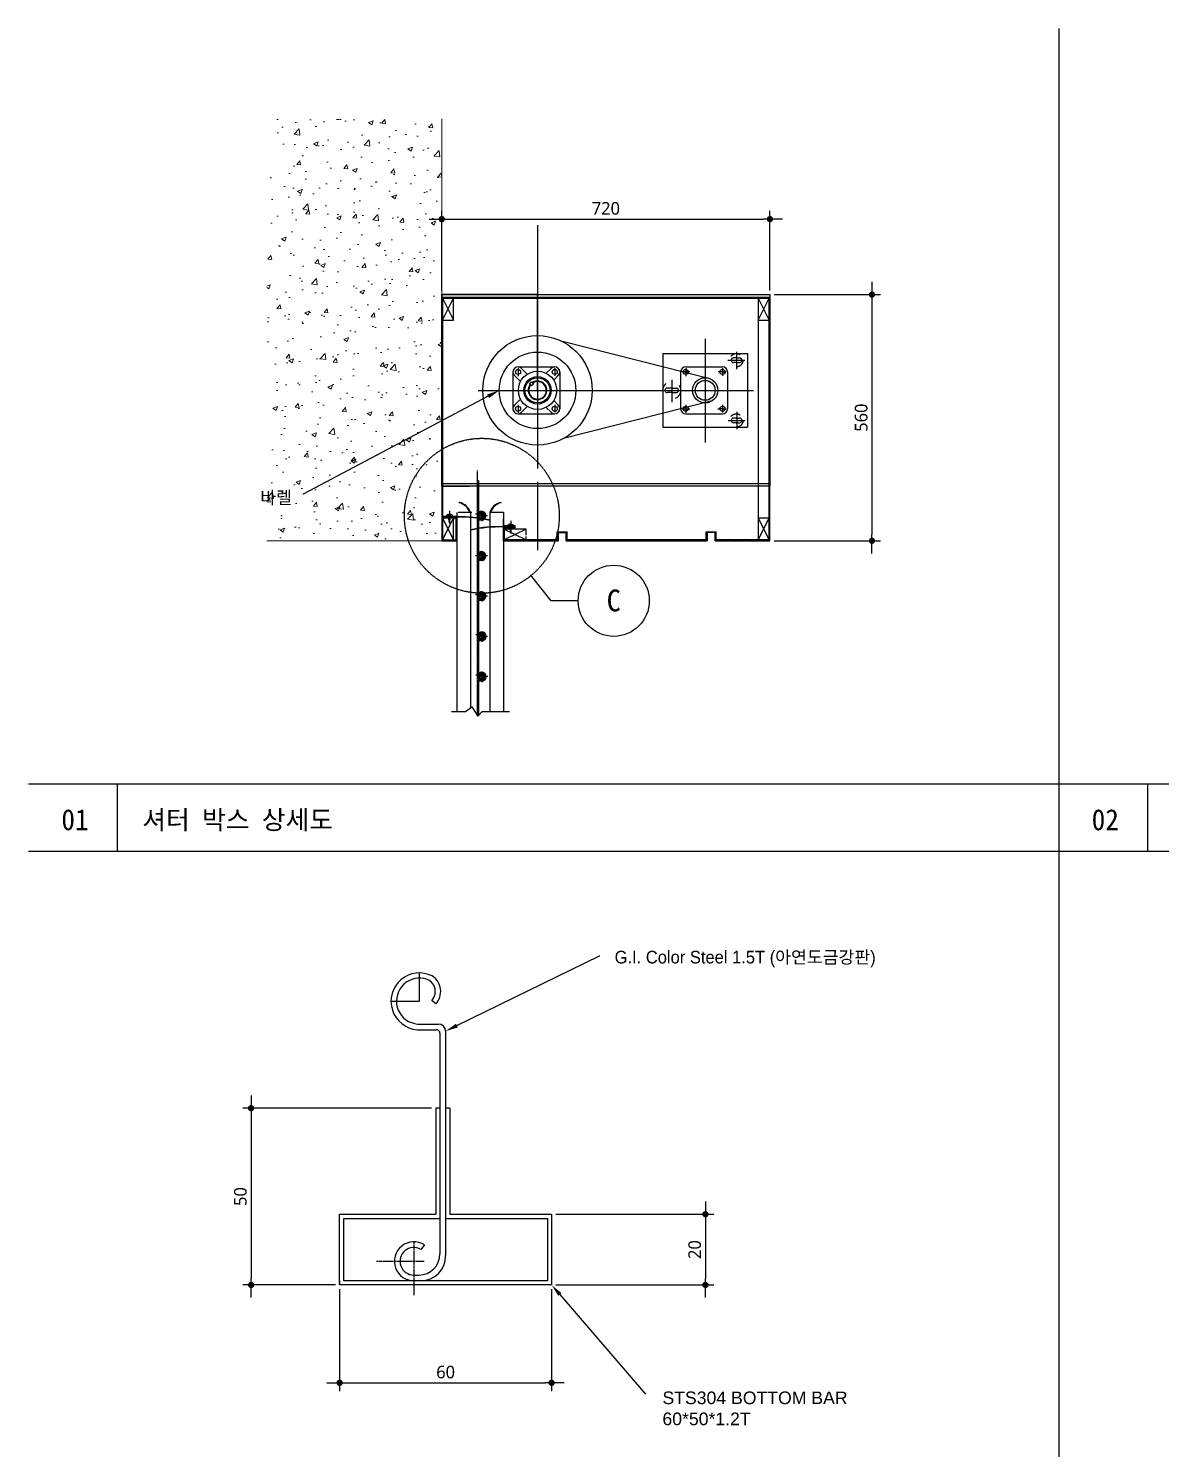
# Model space of a CAD drawing. Header units: millimetres. Extents: x -6941 to 136681, y 2065 to 58366.
# Drawn here: x 108088 to 110779, y 4213 to 7587 of the extents above; entities that cross this region are included whole.
import ezdxf
from ezdxf import colors
from ezdxf.entities.mleader import LeaderData, LeaderLine
from ezdxf.enums import TextEntityAlignment as Align
from ezdxf.math import Vec2, Vec3

# ---------------------------------------------------------------- set-up
doc = ezdxf.new("R2010")
doc.units = ezdxf.units.MM
doc.header["$LTSCALE"] = 4
doc.header["$MEASUREMENT"] = 0
for name, pattern in [('ACAD_ISO03W100', [30, 12, -18]), ('ACAD_ISO04W100', [30.5, 24, -3, 0.5, -3]), ('CENTER', [2, 1.25, -0.25, 0.25, -0.25]), ('DASHDOTX2', [2, 1, -0.5, 0, -0.5]), ('HIDDEN', [0.375, 0.25, -0.125])]:
    doc.linetypes.add(name, pattern=pattern)
doc.layers.get('0').update_dxf_attribs({"linetype": 'CONTINUOUS'})
doc.layers.get('DEFPOINTS').update_dxf_attribs({"linetype": 'CONTINUOUS'})
for name, color, linetype in [('A-DIMS', 7, 'CONTINUOUS'), ('A-MKXS-LEAD', 7, 'CONTINUOUS'), ('A-XXXX-TABL', 7, 'CONTINUOUS'), ('A-XXXX-TXT2', 3, 'CONTINUOUS'), ('CA-ANNO-TEXT', 3, 'CONTINUOUS'), ('CENTER', 1, 'CENTER'), ('COL', 2, 'CONTINUOUS')]:
    doc.layers.add(name, color=color, linetype=linetype)
for name, color, linetype, lineweight in [('A-MKXS-MAK2', 3, 'DASHDOTX2', 25), ('A-MKXS-TEXT1', 3, 'CONTINUOUS', 25), ('A-MKXS-TEXT2', 7, 'CONTINUOUS', 25), ('DJ', 7, 'CONTINUOUS', 5)]:
    doc.layers.add(name, color=color, linetype=linetype, lineweight=lineweight)
doc.styles.add('HY울릉도L', font='')
doc.styles.add('돋움', font='')
doc.styles.add('돋움체', font='')
doc.styles.add('맑은고딕', font='malgun.ttf')
doc.styles.get('HY울릉도L').set_extended_font_data('DotumChe')
doc.styles.get('돋움').set_extended_font_data('Dotum')
doc.styles.get('돋움체').set_extended_font_data('DotumChe')
doc.dimstyles.new('CDIM', dxfattribs={"dimtxt": 3, "dimasz": 1.5, "dimexe": 2, "dimexo": 1, "dimgap": 1, "dimtad": 1, "dimdec": 0, "dimrnd": 0.5, "dimzin": 0, "dimdsep": 32, "dimlunit": 6, "dimtxsty": 'HY울릉도L', "dimblk1": '_CIDOT', "dimblk2": '_CIDOT', "dimsah": 1, "dimcen": 5.5, "dimclrd": 2, "dimclre": 2, "dimclrt": 7, "dimadec": 0, "dimazin": 0, "dimtfac": 1, "dimtdec": 0, "dimtix": 1, "dimtmove": 2, "dimatfit": 1, "dimldrblk": '_CIDOT', "dimfxl": 1, "dimtolj": 1, "dimtzin": 0, "dimlwd": -1, "dimarcsym": 0})

# ---------------------------------------------------------------- blocks, each defined once
blk = doc.blocks.new('_CIDOT')
at = {"color": 0, "linetype": 'ByBlock'}
blk.add_line((2, 0), (-1, 0), dxfattribs=at)
at = {"color": 0, "linetype": 'ByBlock', "const_width": 0.5}
blk.add_lwpolyline([(-0.25, 0, 1), (0.25, 0, 1)], format="xyb", close=True, dxfattribs=at)
blk = doc.blocks.new('*D313')
at = {"layer": 'A-DIMS', "lineweight": -2, "transparency": 16777216}
for p, q in [((109860.5, 6955), (110113, 6955)), ((109860.5, 6370), (110113, 6370))]:
    blk.add_line(p, q, dxfattribs=at)
at = {"layer": 'A-DIMS', "transparency": 16777216}
blk.add_line((110093, 6940), (110093, 6385), dxfattribs=at)
at = {"layer": 'DEFPOINTS', "color": 0, "transparency": 16777216}
for p in [(109850.5, 6955), (109850.5, 6370), (110093, 6370)]:
    blk.add_point(p, dxfattribs=at)
at = {"layer": 'A-DIMS', "transparency": 16777216, "xscale": 15, "yscale": 15, "zscale": 15}
for p, rotation in [((110093, 6955), 90), ((110093, 6370), 270)]:
    blk.add_blockref('_CIDOT', p, dxfattribs=dict(at, rotation=rotation))
at = {"layer": 'A-DIMS', "color": 3, "transparency": 16777216, "insert": (110067.5, 6662.5), "char_height": 30, "attachment_point": 5, "rotation": 90, "style": '맑은고딕'}
blk.add_mtext('\\A1;560', dxfattribs=at)
blk = doc.blocks.new('*D309')
at = {"layer": 'A-DIMS', "lineweight": -2, "transparency": 16777216}
for p, q in [((109070.5, 6965), (109070.5, 7154.2)), ((109850.5, 6965), (109850.5, 7154.2))]:
    blk.add_line(p, q, dxfattribs=at)
at = {"layer": 'A-DIMS', "transparency": 16777216}
blk.add_line((109085.5, 7134.2), (109835.5, 7134.2), dxfattribs=at)
at = {"layer": 'DEFPOINTS', "color": 0, "transparency": 16777216}
for p in [(109850.5, 7134.2), (109070.5, 6955), (109850.5, 6955)]:
    blk.add_point(p, dxfattribs=at)
at = {"layer": 'A-DIMS', "transparency": 16777216, "xscale": 15, "yscale": 15, "zscale": 15, "rotation": 180}
blk.add_blockref('_CIDOT', (109070.5, 7134.2), dxfattribs=at)
at = {"layer": 'A-DIMS', "transparency": 16777216, "xscale": 15, "yscale": 15, "zscale": 15}
blk.add_blockref('_CIDOT', (109850.5, 7134.2), dxfattribs=at)
at = {"layer": 'A-DIMS', "color": 3, "transparency": 16777216, "insert": (109460.5, 7159.7), "char_height": 30, "attachment_point": 5, "style": '맑은고딕'}
blk.add_mtext('\\A1;720', dxfattribs=at)
blk = doc.blocks.new('*D310')
at = {"layer": 'A-DIMS', "lineweight": -2, "transparency": 16777216}
for p, q in [((108827.5, 4591.9), (108827.5, 4349.3)), ((109331.5, 4591.9), (109331.5, 4349.3))]:
    blk.add_line(p, q, dxfattribs=at)
at = {"layer": 'A-DIMS', "transparency": 16777216}
blk.add_line((108842.5, 4369.3), (109316.5, 4369.3), dxfattribs=at)
at = {"layer": 'DEFPOINTS', "color": 0, "transparency": 16777216}
for p in [(108827.5, 4601.9), (109331.5, 4601.9), (109331.5, 4369.3)]:
    blk.add_point(p, dxfattribs=at)
at = {"layer": 'A-DIMS', "transparency": 16777216, "xscale": 15, "yscale": 15, "zscale": 15, "rotation": 180}
blk.add_blockref('_CIDOT', (108827.5, 4369.3), dxfattribs=at)
at = {"layer": 'A-DIMS', "transparency": 16777216, "xscale": 15, "yscale": 15, "zscale": 15}
blk.add_blockref('_CIDOT', (109331.5, 4369.3), dxfattribs=at)
at = {"layer": 'A-DIMS', "color": 3, "transparency": 16777216, "insert": (109079.5, 4394.7), "char_height": 30, "attachment_point": 5, "style": '맑은고딕'}
blk.add_mtext('\\A1;60', dxfattribs=at)
blk = doc.blocks.new('*D311')
at = {"layer": 'A-DIMS', "lineweight": -2, "transparency": 16777216}
for p, q in [((109341.5, 4769.9), (109717.2, 4769.9)), ((109341.5, 4601.9), (109717.2, 4601.9))]:
    blk.add_line(p, q, dxfattribs=at)
at = {"layer": 'A-DIMS', "transparency": 16777216}
blk.add_line((109697.2, 4754.9), (109697.2, 4616.9), dxfattribs=at)
at = {"layer": 'DEFPOINTS', "color": 0, "transparency": 16777216}
for p in [(109331.5, 4769.9), (109331.5, 4601.9), (109697.2, 4601.9)]:
    blk.add_point(p, dxfattribs=at)
at = {"layer": 'A-DIMS', "transparency": 16777216, "xscale": 15, "yscale": 15, "zscale": 15}
for p, rotation in [((109697.2, 4769.9), 90), ((109697.2, 4601.9), 270)]:
    blk.add_blockref('_CIDOT', p, dxfattribs=dict(at, rotation=rotation))
at = {"layer": 'A-DIMS', "color": 3, "transparency": 16777216, "insert": (109671.7, 4685.9), "char_height": 30, "attachment_point": 5, "rotation": 90, "style": '맑은고딕'}
blk.add_mtext('\\A1;20', dxfattribs=at)
blk = doc.blocks.new('*D312')
at = {"layer": 'A-DIMS', "lineweight": -2, "transparency": 16777216}
for p, q in [((109046, 5021.9), (108597.2, 5021.9)), ((108817.5, 4601.9), (108597.2, 4601.9))]:
    blk.add_line(p, q, dxfattribs=at)
at = {"layer": 'A-DIMS', "transparency": 16777216}
blk.add_line((108617.2, 5006.9), (108617.2, 4616.9), dxfattribs=at)
at = {"layer": 'DEFPOINTS', "color": 0, "transparency": 16777216}
for p in [(109056, 5021.9), (108617.2, 4601.9), (108827.5, 4601.9)]:
    blk.add_point(p, dxfattribs=at)
at = {"layer": 'A-DIMS', "transparency": 16777216, "xscale": 15, "yscale": 15, "zscale": 15}
for p, rotation in [((108617.2, 5021.9), 90), ((108617.2, 4601.9), 270)]:
    blk.add_blockref('_CIDOT', p, dxfattribs=dict(at, rotation=rotation))
at = {"layer": 'A-DIMS', "color": 3, "transparency": 16777216, "insert": (108591.7, 4811.9), "char_height": 30, "attachment_point": 5, "rotation": 90, "style": '맑은고딕'}
blk.add_mtext('\\A1;50', dxfattribs=at)

msp = doc.modelspace()

# ---------------------------------------------------------------- hatches: boundary and pattern name
at = {"layer": 'DJ'}
h = msp.add_hatch(dxfattribs=at)
h.set_pattern_fill('AR-CONC', color=8, scale=15.6)
h.set_pattern_definition([(50, (46705.33, 21810.53), (111.89259, -9.78933), [11.7, -128.7]), (355, (46705.33, 21810.53), (-21.6452, 117.34197), [9.36, -102.96]), (100.45144, (46714.66, 21809.71), (90.24738, 107.55264), [9.94347, -109.37817]), (46.1842, (46705.33, 21841.73), (166.48965, -25.821), [17.55, -193.05]), (96.63564, (46719.21, 21839.58), (145.80726, 151.9625), [14.9152, -164.06735]), (351.18416, (46705.33, 21841.73), (145.80726, 151.9625), [14.04, -154.44]), (21, (46720.93, 21833.93), (93.1175, -62.80855), [11.7, -128.7]), (326, (46720.93, 21833.93), (37.9572, 113.1234), [9.36, -102.96]), (71.45144, (46728.69, 21828.69), (131.07469, 50.31486), [9.94347, -109.37817]), (37.5, (46705.334, 21810.528), (1.896937, 51.93144), [0, -101.712, 0, -104.52, 0, -103.35]), (7.5, (46705.334, 21810.53), (41.03885, 61.528227), [0, -59.592, 0, -99.372, 0, -39.39]), (327.5, (46670.546, 21810.528), (83.2763, -3.51856), [0, -39, 0, -121.68, 0, -161.46]), (317.5, (46654.95, 21810.53), (90.97704, 15.61638), [0, -50.7, 0, -80.808, 0, -114.66])])
h.paths.add_polyline_path([(109070.53, 7371.34), (108654.53, 7371.34), (108654.53, 6369.98), (109070.53, 6369.98)])

# ---------------------------------------------------------------- linework, layer by layer
at = {"color": 1, "linetype": 'ACAD_ISO04W100', "ltscale": 5}
for p, q in [((109298.03, 7120), (109298.03, 6347.91)), ((109696.61, 6849.77), (109696.61, 6603.66))]:
    msp.add_line(p, q, dxfattribs=at)
for p, q in [((109070.53, 6954.98), (109070.53, 6727.48)), ((109070.53, 6954.98), (109850.53, 6954.98)), ((109070.53, 6954.98), (109070.53, 6948.48)), ((109850.53, 6954.98), (109850.53, 6499.98)), ((109070.53, 6948.48), (109850.53, 6948.48)), ((109072.48, 6946.53), (109098.48, 6894.53)), ((109072.48, 6894.53), (109098.48, 6946.53)), ((109072.48, 6946.53), (109848.58, 6946.53)), ((109072.48, 6946.53), (109072.48, 6371.93)), ((109822.58, 6946.53), (109848.58, 6894.53)), ((109822.58, 6894.53), (109848.58, 6946.53)), ((109848.58, 6946.53), (109848.58, 6426.53)), ((109822.58, 6898.43), (109822.58, 6423.93)), ((109848.58, 6371.93), (109848.58, 6891.93)), ((109711.14, 6753.76), (109357.05, 6843.31)), ((109251.62, 6783.17), (109338.98, 6783.17)), ((109596.14, 6814.84), (109797.07, 6814.84)), ((109650.2, 6783.17), (109737.56, 6783.17)), ((109770.59, 6804.46), (109763.87, 6804.46)), ((109770.59, 6793.54), (109763.87, 6793.54)), ((109770.59, 6804.46), (109778.26, 6804.46)), ((109770.59, 6793.54), (109778.26, 6793.54)), ((109239.6, 6771.16), (109239.6, 6683.8)), ((109243.12, 6762.66), (109257.54, 6748.24)), ((109251.62, 6780.05), (109251.62, 6761.24)), ((109260.11, 6779.65), (109273.78, 6765.98)), ((109330.48, 6779.65), (109318.79, 6767.96)), ((109347.47, 6762.66), (109336.53, 6751.72)), ((109338.98, 6780.05), (109338.98, 6762.21)), ((109350.99, 6771.16), (109350.99, 6683.8)), ((109638.18, 6771.16), (109638.18, 6683.8)), ((109737.56, 6771.16), (109746.36, 6771.16)), ((109749.57, 6771.16), (109749.57, 6762.21)), ((109749.57, 6771.16), (109749.57, 6683.8)), ((109279.18, 6743.4), (109283.56, 6747.3)), ((109283.73, 6738.29), (109279.18, 6743.4)), ((109283.56, 6747.3), (109288.11, 6742.19)), ((109288.11, 6742.19), (109283.73, 6738.29)), ((109617.16, 6732.94), (109606.24, 6732.94)), ((109617.16, 6722.02), (109606.24, 6722.02)), ((109617.16, 6732.94), (109628.08, 6732.94)), ((109617.16, 6722.02), (109628.08, 6722.02)), ((109239.6, 6693.12), (109239.6, 6683.8)), ((109257.54, 6706.71), (109243.12, 6692.29)), ((109251.62, 6693.12), (109251.62, 6673.65)), ((109273.78, 6688.97), (109260.11, 6675.3)), ((109318.79, 6686.99), (109330.48, 6675.3)), ((109336.53, 6703.23), (109347.47, 6692.29)), ((109338.98, 6693.12), (109338.98, 6674.63)), ((109713, 6702.32), (109359.77, 6613.08)), ((109638.18, 6693.12), (109638.18, 6683.8)), ((109737.56, 6683.8), (109728.97, 6683.8)), ((109251.62, 6671.78), (109338.98, 6671.78)), ((109650.2, 6671.78), (109737.56, 6671.78)), ((109770.59, 6661.41), (109763.87, 6661.41)), ((109770.59, 6650.49), (109763.87, 6650.49)), ((109770.59, 6661.41), (109778.26, 6661.41)), ((109770.59, 6650.49), (109778.26, 6650.49)), ((109596.14, 6640.12), (109797.07, 6640.12)), ((109155.22, 6514.07), (109155.22, 6431.39)), ((109157.3, 6513.29), (109157.3, 6430.87)), ((109070.53, 6499.98), (109070.53, 6506.48)), ((109070.53, 6506.48), (109850.53, 6506.48)), ((109850.53, 6499.98), (109070.53, 6499.98)), ((109070.53, 6499.98), (109135.53, 6499.98)), ((109070.53, 6499.98), (109070.53, 6369.98)), ((109850.53, 6369.98), (109850.53, 6499.98)), ((109111.44, 6460.28), (109111.77, 6461.27)), ((109211.61, 6460.28), (109211.28, 6461.27)), ((109072.48, 6429.13), (109072.48, 6427.18)), ((109072.48, 6425.88), (109086.79, 6425.88)), ((109072.48, 6423.93), (109098.48, 6371.93)), ((109072.48, 6371.93), (109098.48, 6423.93)), ((109087.1, 6423.93), (109072.48, 6423.93)), ((109078.59, 6426.53), (109078.59, 6425.88)), ((109086.69, 6426.53), (109078.59, 6426.53)), ((109088.88, 6413.07), (109085.78, 6428.6)), ((109088.85, 6412.85), (109086.36, 6428.6)), ((109086.71, 6430.28), (109086.71, 6432.88)), ((109090.57, 6430.28), (109086.71, 6430.28)), ((109088.85, 6412.85), (109091.34, 6428.6)), ((109088.88, 6413.07), (109091.67, 6428.6)), ((109090.57, 6433.14), (109090.57, 6430.28)), ((109106.28, 6423.93), (109090.6, 6423.93)), ((109090.91, 6425.88), (109106.28, 6425.88)), ((109106.28, 6426.53), (109091.01, 6426.53)), ((109098.48, 6423.93), (109098.48, 6420.03)), ((109104.33, 6371.93), (109104.33, 6423.93)), ((109106.28, 6436.93), (109106.28, 5964.71)), ((109106.28, 6425.88), (109106.28, 6426.53)), ((109142.03, 6436.93), (109109.53, 6436.93)), ((109138.78, 6436.93), (109138.78, 5973.47)), ((109155.22, 6418.56), (109155.22, 6335.88)), ((109157.3, 6417.78), (109157.3, 6335.36)), ((109165.55, 6421.16), (109157.82, 6421.16)), ((109165.71, 6419.08), (109158.6, 6419.08)), ((109159.38, 6428.57), (109160.86, 6429.85)), ((109161.72, 6435.43), (109163.05, 6433.81)), ((109165.62, 6424.37), (109163.8, 6424.37)), ((109163.8, 6422.29), (109165.62, 6422.29)), ((109184.28, 6436.93), (109184.28, 5964.71)), ((109216.78, 6436.93), (109184.28, 6436.93)), ((109216.78, 6436.93), (109216.78, 5964.71)), ((109216.78, 6369.98), (109216.78, 6421.98)), ((109822.58, 6423.93), (109848.58, 6371.93)), ((109822.58, 6371.93), (109848.58, 6423.93)), ((109106.28, 6369.98), (109106.28, 6402.48)), ((109216.78, 6403.22), (109232.04, 6403.22)), ((109236.28, 6402.94), (109216.78, 6402.94)), ((109232.14, 6402.57), (109216.78, 6402.57)), ((109218.73, 6371.93), (109218.73, 6400.99)), ((109244.73, 6400.99), (109218.73, 6400.99)), ((109218.73, 6371.93), (109218.73, 6400.99)), ((109270.73, 6397.93), (109218.73, 6371.93)), ((109218.73, 6397.93), (109270.73, 6371.93)), ((109234.17, 6389.76), (109231.39, 6405.3)), ((109234.2, 6389.54), (109231.71, 6405.3)), ((109232.48, 6409.83), (109232.48, 6406.98)), ((109232.48, 6406.98), (109236.34, 6406.98)), ((109234.17, 6389.76), (109237.27, 6405.3)), ((109234.2, 6389.54), (109236.7, 6405.3)), ((109244.73, 6402.57), (109236.26, 6402.57)), ((109236.28, 6402.94), (109236.28, 6400.99)), ((109236.34, 6406.98), (109236.34, 6409.58)), ((109236.37, 6403.22), (109244.73, 6403.22)), ((109244.73, 6400.99), (109244.73, 6405.3)), ((109344.83, 6391.43), (109368.23, 6391.43)), ((109344.83, 6371.93), (109344.83, 6391.43)), ((109346.78, 6369.98), (109346.78, 6389.48)), ((109346.78, 6389.48), (109366.28, 6389.48)), ((109366.28, 6389.48), (109346.78, 6389.48)), ((109346.78, 6389.48), (109346.78, 6369.98)), ((109366.28, 6389.48), (109366.28, 6369.98)), ((109366.28, 6369.98), (109366.28, 6389.48)), ((109368.23, 6371.93), (109368.23, 6391.43)), ((109699.08, 6391.43), (109722.48, 6391.43)), ((109699.08, 6371.93), (109699.08, 6391.43)), ((109720.53, 6389.48), (109701.03, 6389.48)), ((109701.03, 6389.48), (109701.03, 6369.98)), ((109720.53, 6369.98), (109720.53, 6389.48)), ((109722.48, 6371.93), (109722.48, 6391.43)), ((109070.53, 6369.98), (109106.28, 6369.98)), ((109072.48, 6371.93), (109104.33, 6371.93)), ((109216.78, 6369.98), (109346.78, 6369.98)), ((109344.83, 6371.93), (109218.73, 6371.93)), ((109366.28, 6369.98), (109701.03, 6369.98)), ((109366.28, 6369.98), (109701.03, 6369.98)), ((109661.23, 6371.93), (109368.23, 6371.93)), ((109699.08, 6371.93), (109657.48, 6371.93)), ((109850.53, 6369.98), (109720.53, 6369.98)), ((109850.53, 6369.98), (109720.53, 6369.98)), ((109848.58, 6371.93), (109722.48, 6371.93)), ((109155.22, 6322.91), (109155.22, 6240.23)), ((109157.3, 6322.13), (109157.3, 6239.71)), ((109165.55, 6325.51), (109157.82, 6325.51)), ((109165.71, 6323.43), (109158.6, 6323.43)), ((109159.38, 6332.91), (109160.86, 6334.19)), ((109161.72, 6339.93), (109163.05, 6338.3)), ((109165.62, 6328.86), (109163.8, 6328.86)), ((109163.8, 6326.78), (109165.62, 6326.78)), ((109161.72, 6244.27), (109163.05, 6242.65)), ((109155.22, 6227.4), (109155.22, 6144.72)), ((109157.3, 6226.62), (109157.3, 6144.2)), ((109165.55, 6230), (109157.82, 6230)), ((109165.71, 6227.92), (109158.6, 6227.92)), ((109159.38, 6237.4), (109160.86, 6238.69)), ((109165.62, 6233.21), (109163.8, 6233.21)), ((109163.8, 6231.13), (109165.62, 6231.13)), ((109159.68, 6141.83), (109161.16, 6143.12)), ((109161.72, 6148.76), (109163.05, 6147.14)), ((109155.52, 6131.83), (109155.52, 6049.15)), ((109157.6, 6131.05), (109157.6, 6048.63)), ((109165.85, 6134.43), (109158.12, 6134.43)), ((109166.01, 6132.35), (109158.9, 6132.35)), ((109165.62, 6137.7), (109163.8, 6137.7)), ((109163.8, 6135.62), (109165.62, 6135.62)), ((109159.68, 6046.33), (109161.16, 6047.61)), ((109162.02, 6053.19), (109163.35, 6051.57)), ((109165.92, 6042.13), (109164.1, 6042.13)), ((109155.52, 6036.32), (109155.52, 5954.1)), ((109157.6, 6035.54), (109157.6, 5955.06)), ((109165.85, 6038.92), (109158.12, 6038.92)), ((109166.01, 6036.84), (109158.9, 6036.84)), ((109164.1, 6040.05), (109165.92, 6040.05)), ((109056.01, 5269.61), (109046.44, 5277.89)), ((109011.72, 5208.32), (109057.68, 5208.32)), ((109012.74, 5221.76), (109062.72, 5221.76)), ((109066.08, 5199.92), (109066.08, 4675.76)), ((109079.52, 5204.96), (109079.52, 4670.72)), ((109029.12, 4696.84), (109020.53, 4686.36)), ((109003.92, 4625.36), (109015.68, 4625.36)), ((108827.52, 4611.95), (108827.52, 4601.87)), ((109020.72, 4611.92), (109003.92, 4611.92))]:
    msp.add_line(p, q)
at = {"color": 3}
for p, q in [((109298.03, 6954.98), (109070.53, 6954.98)), ((109298.03, 6727.48), (109298.03, 6954.98))]:
    msp.add_line(p, q, dxfattribs=at)
at = {"color": 1}
for p, q in [((109298.03, 6912.93), (109298.03, 6542.02)), ((109156.85, 6727.48), (109811.36, 6727.48)), ((109088.85, 6441.09), (109088.85, 6410.74)), ((109234.2, 6417.79), (109234.2, 6387.44))]:
    msp.add_line(p, q, dxfattribs=at)
at = {"color": 1, "linetype": 'ACAD_ISO04W100'}
for p, q in [((109771.83, 6777.57), (109771.83, 6818.93)), ((109750.5, 6799), (109790.65, 6799)), ((109617.16, 6752.34), (109617.16, 6698.98)), ((109660.25, 6771.16), (109641.2, 6771.16)), ((109650.2, 6780.05), (109650.2, 6761.24)), ((109746.77, 6771.16), (109727.31, 6771.16)), ((109737.56, 6780.05), (109737.56, 6762.21)), ((109642.03, 6683.8), (109659.83, 6683.8)), ((109650.2, 6693.12), (109650.2, 6673.65)), ((109726.48, 6683.8), (109729.38, 6683.8)), ((109737.56, 6693.12), (109737.56, 6674.63)), ((109737.56, 6683.8), (109746.36, 6683.8)), ((109751.32, 6655.95), (109791.07, 6655.95)), ((109771.83, 6676.64), (109771.83, 6635.28))]:
    msp.add_line(p, q, dxfattribs=at)
at = {"color": 7, "ltscale": 5}
for p, q in [((109596.14, 6814.84), (109596.14, 6640.12)), ((109797.07, 6814.84), (109797.07, 6640.12))]:
    msp.add_line(p, q, dxfattribs=at)
at = {"color": 6}
for p, q in [((109160.61, 6433.1), (109150.69, 6433.1)), ((109155.22, 6433.1), (109157.56, 6433.1)), ((109157.07, 6430.75), (109157.07, 6436.23)), ((109163.8, 6430.87), (109157.3, 6430.87)), ((109157.56, 6433.1), (109157.56, 6439.54)), ((109163.8, 6421.58), (109163.8, 6430.87)), ((109164.85, 6429.59), (109164.85, 6439.96)), ((109164.86, 6429.5), (109175.31, 6429.5)), ((109164.85, 6333.93), (109164.85, 6344.3)), ((109155.22, 6337.44), (109157.56, 6337.44)), ((109157.07, 6335.09), (109157.07, 6340.58)), ((109163.8, 6335.36), (109157.3, 6335.36)), ((109157.56, 6337.44), (109157.56, 6343.89)), ((109163.8, 6326.08), (109163.8, 6335.36)), ((109164.86, 6333.85), (109175.31, 6333.85)), ((109157.07, 6239.58), (109157.07, 6245.07)), ((109157.56, 6241.94), (109157.56, 6248.38)), ((109164.85, 6238.43), (109164.85, 6248.79)), ((109160.61, 6241.94), (109150.69, 6241.94)), ((109155.22, 6241.94), (109157.56, 6241.94)), ((109163.8, 6239.71), (109157.3, 6239.71)), ((109163.8, 6230.42), (109163.8, 6239.71)), ((109164.86, 6238.34), (109175.31, 6238.34)), ((109160.91, 6146.36), (109150.99, 6146.36)), ((109155.52, 6146.36), (109157.86, 6146.36)), ((109163.8, 6144.2), (109157.3, 6144.2)), ((109157.37, 6144.01), (109157.37, 6149.5)), ((109157.86, 6146.36), (109157.86, 6152.81)), ((109163.8, 6134.91), (109163.8, 6144.2)), ((109165.15, 6142.86), (109165.15, 6153.22)), ((109165.16, 6142.77), (109175.61, 6142.77)), ((109160.91, 6050.86), (109150.99, 6050.86)), ((109155.52, 6050.86), (109157.86, 6050.86)), ((109157.37, 6048.51), (109157.37, 6053.99)), ((109164.1, 6048.63), (109157.6, 6048.63)), ((109157.86, 6050.86), (109157.86, 6057.3)), ((109164.1, 6039.34), (109164.1, 6048.63)), ((109165.15, 6047.35), (109165.15, 6057.72)), ((109165.16, 6047.26), (109175.61, 6047.26)), ((109126.61, 5964.71), (109141.86, 5975.69)), ((109141.86, 5975.69), (109155.98, 5953.36)), ((109093.25, 5964.71), (109126.61, 5964.71)), ((109155.98, 5953.36), (109166.71, 5964.71)), ((109166.71, 5964.71), (109231.78, 5964.71)), ((109017.31, 5276.22), (109017.31, 5343.21)), ((109017.22, 5275.65), (108949.67, 5275.65)), ((109056, 5021.87), (109056, 4769.87)), ((109066.08, 5021.87), (109056, 5021.87)), ((109089.6, 5021.87), (109079.52, 5021.87)), ((109089.6, 5021.87), (109089.6, 4769.87)), ((109331.52, 4601.87), (109321.44, 4601.87))]:
    msp.add_line(p, q, dxfattribs=at)
at = {"color": 1, "linetype": 'CENTER'}
for p, q in [((109179.34, 6429.44), (109161.78, 6429.44)), ((109165.62, 6436.59), (109165.62, 6416.69)), ((109179.34, 6333.93), (109150.7, 6333.93)), ((109165.62, 6341.08), (109165.62, 6321.19)), ((109165.62, 6245.43), (109165.62, 6225.53)), ((109179.34, 6238.28), (109161.78, 6238.28)), ((109179.34, 6142.77), (109161.78, 6142.77)), ((109165.62, 6149.92), (109165.62, 6130.02)), ((109179.64, 6047.2), (109162.08, 6047.2)), ((109165.92, 6054.35), (109165.92, 6034.45)), ((109003.92, 4704.32), (109003.92, 4575.75)), ((108915.26, 4658.12), (109028.74, 4658.12))]:
    msp.add_line(p, q, dxfattribs=at)
at = {"color": 2, "linetype": 'CENTER'}
msp.add_line((109720.53, 6369.98), (109850.53, 6369.98), dxfattribs=at)
at = {"color": 0}
msp.add_lwpolyline([(110536.87, 7587.44), (110536.87, 2065.44)], dxfattribs=at)
for points in [[(109070.53, 6954.98), (109850.53, 6954.98), (109850.53, 6499.98), (109070.53, 6499.98)], [(109098.48, 6894.53), (109098.48, 6946.53), (109072.48, 6946.53), (109072.48, 6894.53)], [(109848.58, 6894.53), (109848.58, 6946.53), (109822.58, 6946.53), (109822.58, 6894.53)], [(109848.58, 6371.93), (109848.58, 6423.93), (109822.58, 6423.93), (109822.58, 6371.93)]]:
    msp.add_lwpolyline(points, close=True)
for points in [[(109086.67, 6426.65), (109072.48, 6426.65), (109072.48, 6428.6), (109086.36, 6428.6)], [(109087.1, 6423.93), (109072.48, 6423.93), (109072.48, 6371.93), (109098.48, 6371.93), (109098.48, 6423.93), (109090.6, 6423.93)], [(109091.34, 6428.6), (109106.28, 6428.6), (109106.28, 6426.65), (109091.03, 6426.65)], [(109231.71, 6405.3), (109216.78, 6405.3), (109216.78, 6403.35), (109232.02, 6403.35)], [(109270.73, 6383.31), (109270.73, 6397.93), (109218.73, 6397.93), (109218.73, 6371.93), (109270.73, 6371.93), (109270.73, 6379.8)], [(109236.39, 6403.35), (109244.73, 6403.35)], [(109244.73, 6405.3), (109236.7, 6405.3)]]:
    msp.add_lwpolyline(points)
at = {"color": 6}
for points in [[(109089.6, 4769.87), (109331.52, 4769.87), (109331.52, 4601.87), (108827.52, 4601.87), (108827.52, 4769.87), (109056, 4769.87)], [(109079.52, 4759.79), (109321.44, 4759.79), (109321.44, 4611.95), (108837.6, 4611.95), (108837.6, 4759.79), (109066.08, 4759.79)]]:
    msp.add_lwpolyline(points, dxfattribs=at)
for centre, radius in [((109298.03, 6727.48), 130), ((109251.62, 6771.16), 6.01), ((109298.03, 6727.48), 45.5), ((109298.03, 6727.48), 32.5), ((109298.03, 6727.48), 29.9), ((109338.98, 6771.16), 6.01), ((109650.2, 6771.16), 6.01), ((109696.61, 6727.48), 30.03), ((109696.61, 6727.48), 30.03), ((109696.61, 6727.48), 23.68), ((109737.56, 6771.16), 6.01), ((109251.62, 6683.8), 6.01), ((109338.98, 6683.8), 6.01), ((109650.2, 6683.8), 6.01), ((109737.56, 6683.8), 6.01)]:
    msp.add_circle(centre, radius)
at = {"color": 3}
msp.add_circle((109298.03, 6727.48), 91, dxfattribs=at)
at = {"linetype": 'ACAD_ISO03W100', "ltscale": 0.5}
for centre, radius in [((109770.59, 6799), 15.83), ((109617.16, 6727.48), 21.02), ((109770.59, 6655.95), 15.83)]:
    msp.add_circle(centre, radius, dxfattribs=at)
at = {"color": 6, "linetype": 'HIDDEN'}
msp.add_circle((109165.62, 6429.44), 184.06, dxfattribs=at)
for centre, radius, start, end in [((109251.62, 6771.16), 12.01, 45, 225), ((109251.62, 6771.16), 12.01, 90, 180), ((109338.98, 6771.16), 12.01, 315, 135), ((109338.98, 6771.16), 12.01, 0, 90), ((109650.2, 6771.16), 12.01, 90, 180), ((109737.56, 6771.16), 12.01, 0, 90), ((109763.87, 6799), 5.46, 90, 270), ((109778.26, 6799), 5.46, 270, 90), ((109298.03, 6727.48), 22.1, 141.14441, 125.88364), ((109298.03, 6727.48), 20.8, 141.73979, 125.51793), ((109606.24, 6727.48), 5.46, 90, 270), ((109628.08, 6727.48), 5.46, 270, 90), ((109251.62, 6683.8), 12.01, 135, 315), ((109251.62, 6683.8), 12.01, 180, 270), ((109338.98, 6683.8), 12.01, 225, 45), ((109338.98, 6683.8), 12.01, 270, 0), ((109650.2, 6683.8), 12.01, 180, 270), ((109737.56, 6683.8), 12.01, 270, 0), ((109763.87, 6655.95), 5.46, 90, 270), ((109778.26, 6655.95), 5.46, 270, 90), ((109104.92, 6427.72), 33.2, 16.10005, 78.68464), ((109104.71, 6426.29), 35.69, 17.34427, 78.58267), ((109218.35, 6426.29), 35.69, 101.41733, 162.65573), ((109218.13, 6427.72), 33.2, 101.31536, 163.89995), ((109088.85, 6423.93), 9.21, 103.44667, 149.47863), ((109088.85, 6423.93), 9.21, 30.52137, 79.2356), ((109119.52, 6153.89), 272.95, 76.2755, 92.7804), ((109117.52, 6137.83), 288.26, 76.6105, 92.23596), ((109163.8, 6430.87), 8.58, 180, 269.99974), ((109157.82, 6418.56), 2.6, 90, 180), ((109163.8, 6430.87), 6.5, 180, 270), ((109158.6, 6417.78), 1.3, 90, 180), ((109164.27, 6433.17), 6.72, 95.37399, 223.23751), ((109164.37, 6433.19), 4.84, 104.68136, 223.59398), ((109165.62, 6429.44), 7.15, 268.11084, 123.05573), ((109164.88, 6429.49), 10.44, 274.56709, 101.91991), ((109165.62, 6429.44), 5.07, 270, 120.45293), ((109164.85, 6429.59), 8.46, 274.8009, 101.62173), ((109203.54, 6130.59), 272.95, 87.2196, 103.7245), ((109205.53, 6114.53), 288.26, 87.76404, 103.3895), ((109234.2, 6400.62), 9.21, 100.7644, 149.47863), ((109234.2, 6400.62), 9.21, 30.52137, 76.55333), ((109164.27, 6337.51), 6.72, 95.37399, 223.23751), ((109164.88, 6333.83), 10.44, 274.56709, 101.91991), ((109163.8, 6335.36), 8.58, 180, 269.99974), ((109157.82, 6322.91), 2.6, 90, 180), ((109163.8, 6335.36), 6.5, 180, 270), ((109158.6, 6322.13), 1.3, 90, 180), ((109164.37, 6337.53), 4.84, 104.68136, 223.59398), ((109165.62, 6333.93), 7.15, 268.11084, 123.05573), ((109165.62, 6333.93), 5.07, 270, 120.45293), ((109164.85, 6333.93), 8.46, 274.8009, 101.62173), ((109164.27, 6242.01), 6.72, 95.37399, 223.23751), ((109164.37, 6242.03), 4.84, 104.68136, 223.59398), ((109165.62, 6238.28), 7.15, 268.11084, 123.05573), ((109164.88, 6238.33), 10.44, 274.56709, 101.91991), ((109165.62, 6238.28), 5.07, 270, 120.45293), ((109164.85, 6238.43), 8.46, 274.8009, 101.62173), ((109163.8, 6239.71), 8.58, 180, 269.99974), ((109157.82, 6227.4), 2.6, 90, 180), ((109163.8, 6239.71), 6.5, 180, 270), ((109158.6, 6226.62), 1.3, 90, 180), ((109163.8, 6144.2), 8.58, 180, 269.99974), ((109163.8, 6144.2), 6.5, 180, 270), ((109164.57, 6146.43), 6.72, 95.37399, 223.23751), ((109164.67, 6146.46), 4.84, 104.68136, 223.59398), ((109165.62, 6142.77), 7.15, 268.11084, 123.05573), ((109165.18, 6142.75), 10.44, 274.56709, 101.91991), ((109165.62, 6142.77), 5.07, 270, 120.45293), ((109165.15, 6142.86), 8.46, 274.8009, 101.62173), ((109158.12, 6131.83), 2.6, 90, 180), ((109158.9, 6131.05), 1.3, 90, 180), ((109164.1, 6048.63), 8.58, 180, 269.99974), ((109164.1, 6048.63), 6.5, 180, 270), ((109164.57, 6050.93), 6.72, 95.37399, 223.23751), ((109164.67, 6050.95), 4.84, 104.68136, 223.59398), ((109165.92, 6047.2), 7.15, 268.11084, 123.05573), ((109165.18, 6047.25), 10.44, 274.56709, 101.91991), ((109165.92, 6047.2), 5.07, 270, 120.45293), ((109165.15, 6047.35), 8.46, 274.8009, 101.62173), ((109158.12, 6036.32), 2.6, 90, 180), ((109158.9, 6035.54), 1.3, 90, 180), ((109017.22, 5275.65), 67.56, 63.17282, 265.32929), ((109024.39, 5299.34), 43.39, 316.76249, 57.49686), ((109017.31, 5276.22), 54.65, 78.37827, 265.1991), ((109024.39, 5299.34), 30.76, 315.78445, 84.83939), ((109057.68, 5199.92), 8.4, 0, 90), ((109062.72, 5204.96), 16.8, 0, 90), ((109003.92, 4658.12), 46.2, 56.94427, 271.88916), ((109003.92, 4658.12), 32.76, 59.54707, 270), ((109015.68, 4675.76), 50.4, 270, 0), ((109015.68, 4675.76), 50.4, 270, 0), ((109020.72, 4670.72), 58.8, 270, 0), ((109020.72, 4670.72), 58.8, 270, 0)]:
    msp.add_arc(centre, radius, start, end)
at = {"layer": 'A-MKXS-MAK2', "linetype": 'Continuous'}
for p, q in [((109330.51, 6227.43), (109281.45, 6288.71)), ((109394.66, 6227.43), (109330.51, 6227.43))]:
    msp.add_line(p, q, dxfattribs=at)
msp.add_circle((109479.16, 6227.43), 84.5, dxfattribs=at)
at = {"layer": 'A-XXXX-TABL'}
for p, q in [((108087.7, 5792.5), (115435.2, 5792.5)), ((108087.7, 5632.5), (115435.2, 5632.5))]:
    msp.add_line(p, q, dxfattribs=at)
at = {"layer": 'CENTER', "color": 1}
for p, q in [((109155.22, 6422.29), (109155.22, 6536.69)), ((109155.22, 6326.78), (109155.22, 6441.18)), ((109155.22, 6231.13), (109155.22, 6345.53)), ((109155.22, 6135.62), (109155.22, 6250.02)), ((109155.52, 6040.05), (109155.52, 6154.45)), ((109155.52, 5954.1), (109155.52, 6058.94))]:
    msp.add_line(p, q, dxfattribs=at)
at = {"layer": 'COL', "color": 7}
for p, q in [((108298.49, 5792.5), (108298.49, 5632.5)), ((110747.66, 5792.5), (110747.66, 5632.5))]:
    msp.add_line(p, q, dxfattribs=at)
at = {"layer": 'DJ', "color": 8}
for p, q in [((109070.53, 6369.98), (109070.53, 7372.49)), ((108654.53, 6369.98), (109070.53, 6369.98))]:
    msp.add_line(p, q, dxfattribs=at)

# ---------------------------------------------------------------- texts
at = {"layer": 'A-MKXS-TEXT1', "style": '돋움체'}
msp.add_text('셔터 박스 상세도', height=45, dxfattribs=at).set_placement((108358.49, 5707.09), align=Align.MIDDLE_LEFT)
at = {"layer": 'A-MKXS-TEXT2', "style": '돋움체'}
msp.add_text('C', height=52, dxfattribs=at).set_placement((109479.16, 6228.15), align=Align.MIDDLE)
at = {"layer": 'A-XXXX-TXT2', "style": '돋움'}
msp.add_text('바렐 ', height=30, dxfattribs=at).set_placement((108725.26, 6457.78), align=Align.RIGHT)
msp.add_text('G.I. Color Steel 1.5T (아연도금강판)', height=30, dxfattribs=at).set_placement((109481.33, 5365.75))
at = {"layer": 'A-XXXX-TXT2', "insert": (109594.95, 4308.44), "char_height": 30, "attachment_point": 4, "style": '돋움'}
msp.add_mtext('{\\fArial|b0|i0|c162|p34;\\C256;STS304 BOTTOM BAR \\P60*50*1.2T}', dxfattribs=at)
at = {"layer": 'CA-ANNO-TEXT', "style": '돋움체'}
for s, p in [('01', (108198.49, 5707.29)), ('02', (110647.66, 5707.29))]:
    msp.add_text(s, height=50, dxfattribs=at).set_placement(p, align=Align.MIDDLE_CENTER)

# ---------------------------------------------------------------- dimensions: what is measured, and where the dimension line sits
at = {"layer": 'A-DIMS'}
for base, p1, p2, text, picture, middle in [((109850.53, 7134.22), (109070.53, 6954.98), (109850.53, 6954.98), '720', '*D309', (109460.53, 7159.72)), ((109331.52, 4369.25), (108827.52, 4601.87), (109331.52, 4601.87), '60', '*D310', (109079.52, 4394.75))]:
    dim = msp.add_linear_dim(base=base, p1=p1, p2=p2, text=text, dimstyle='CDIM', override={"dimscale": 10, "dimtxsty": '맑은고딕', "dimclrd": 256, "dimclre": 256, "dimclrt": 3}, dxfattribs=at)
    dim.commit()
    dim.dimension.update_dxf_attribs({"geometry": picture, "text_midpoint": middle})
for base, p1, p2, text, picture, middle in [((110093.03, 6369.98), (109850.53, 6954.98), (109850.53, 6369.98), '560', '*D313', (110067.54, 6662.48)), ((108617.17, 4601.87), (109056, 5021.87), (108827.52, 4601.87), '50', '*D312', (108591.67, 4811.87)), ((109697.17, 4601.87), (109331.52, 4769.87), (109331.52, 4601.87), '20', '*D311', (109671.67, 4685.87))]:
    dim = msp.add_linear_dim(base=base, p1=p1, p2=p2, angle=90, text=text, dimstyle='CDIM', override={"dimscale": 10, "dimtxsty": '맑은고딕', "dimclrd": 256, "dimclre": 256, "dimclrt": 3}, dxfattribs=at)
    dim.commit()
    dim.dimension.update_dxf_attribs({"geometry": picture, "text_midpoint": middle})

# ---------------------------------------------------------------- leaders
at = {"layer": 'A-MKXS-LEAD'}
ml = msp.add_multileader_mtext('Standard', dxfattribs=at)
ml.set_content('', color=256)
ml.set_leader_properties()
ml.build(insert=Vec2(0, 0))
ml.multileader.update_dxf_attribs({"text_right_attachment_type": 6, "dogleg_length": 0.36, "arrow_head_size": 30})
ctx = ml.context
ctx.base_point, ctx.char_height, ctx.arrow_head_size, ctx.landing_gap_size, ctx.plane_origin = Vec3(108740.31, 6480.65), 0.18, 30, 0.09, Vec3(109207.03, 6727.33)
ctx.right_attachment, ctx.text_align_type = 6, 2
notes = []
notes.append((ctx, [(1, (1, 1, 0), (108740.85, 6480.56), (-1, 0), 0.36, [(0, [(109207.03, 6727.33)], 0, [])])]))
ctx.mtext.insert, ctx.mtext.alignment, ctx.mtext.flow_direction = Vec3(108740.4, 6480.74), 3, 5
ml = msp.add_multileader_mtext('Standard', dxfattribs=at)
ml.set_content('', color=256)
ml.set_leader_properties()
ml.build(insert=Vec2(0, 0))
ml.multileader.update_dxf_attribs({"text_right_attachment_type": 6, "dogleg_length": 0.36, "arrow_head_size": 30})
ctx = ml.context
ctx.base_point, ctx.char_height, ctx.arrow_head_size, ctx.landing_gap_size, ctx.plane_origin = Vec3(109446.04, 5383.81), 0.18, 30, 0.09, Vec3(109079.52, 5204.96)
ctx.right_attachment, ctx.text_align_type = 6, 2
notes.append((ctx, [(0, (1, 1, 0), (109445.68, 5383.81), (1, 0), 0.36, [(0, [(109079.52, 5204.96)], 0, [])])]))
ctx.mtext.insert, ctx.mtext.alignment, ctx.mtext.flow_direction = Vec3(109446.13, 5383.9), 3, 5
ml = msp.add_multileader_mtext('Standard', dxfattribs=at)
ml.set_content('', color=256)
ml.set_leader_properties()
ml.build(insert=Vec2(0, 0))
ml.multileader.update_dxf_attribs({"text_right_attachment_type": 6, "dogleg_length": 0.36, "arrow_head_size": 30})
ctx = ml.context
ctx.base_point, ctx.char_height, ctx.arrow_head_size, ctx.landing_gap_size, ctx.plane_origin = Vec3(109554.89, 4342.1), 0.18, 30, 0.09, Vec3(109331.52, 4601.87)
ctx.right_attachment, ctx.text_align_type = 6, 2
notes.append((ctx, [(0, (1, 1, 0), (109554.53, 4342.1), (1, 0), 0.36, [(0, [(109331.52, 4601.87)], 0, [])])]))
ctx.mtext.insert, ctx.mtext.alignment, ctx.mtext.flow_direction = Vec3(109554.98, 4342.19), 3, 5
for ctx, leaders in notes:
    for number, flags, end, landing, length, lines in leaders:
        leader = LeaderData()
        leader.index, (leader.has_last_leader_line, leader.has_dogleg_vector, leader.attachment_direction) = number, flags
        leader.last_leader_point, leader.dogleg_vector, leader.dogleg_length = Vec3(end), Vec3(landing), length
        for number, points, colour, breaks in lines:
            line = LeaderLine()
            line.index, line.vertices, line.color, line.breaks = number, Vec3.list(points), colors.encode_raw_color(colour), breaks
            leader.lines.append(line)
        ctx.leaders.append(leader)

doc.saveas('drawing.dxf')
